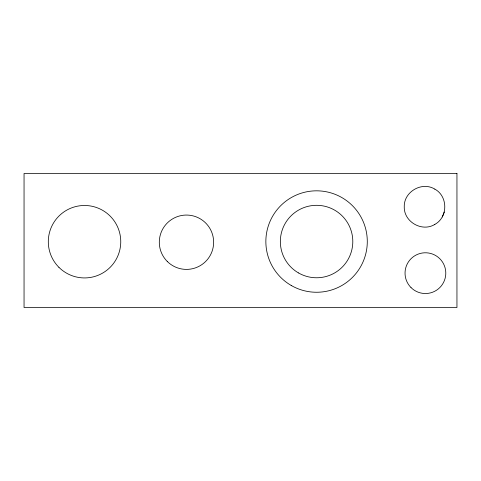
<?xml version="1.0" encoding="UTF-8"?>
<svg xmlns="http://www.w3.org/2000/svg" width="481" height="481" viewBox="0 0 481 481"><rect width="100%" height="100%" fill="white"/><g stroke="black" fill="none" stroke-linecap="round" stroke-linejoin="round"><path stroke-width="0.72" d="M434.812 224.417C448.088 217.286 448.082 196.254 434.812 189.117M442.273 216.955L444.312 212.043M434.818 224.417C421.999 232.329 403.799 221.831 404.25 206.77C403.793 191.703 422.005 181.205 434.818 189.123M456.95 173.485L24.05 173.485L24.05 307.515L456.95 307.515L456.95 173.485M291.215 285.461A50.715 50.715 0 0 0 367.292 241.54A50.715 50.715 0 0 0 291.215 197.619A50.715 50.715 0 0 0 291.215 285.461M298.46 272.913A36.225 36.225 0 0 0 352.801 241.54A36.225 36.225 0 0 0 298.46 210.167A36.225 36.225 0 0 0 298.46 272.913M167.262 261.442A27.17 27.17 0 0 0 212.716 249.26A27.17 27.17 0 0 0 179.437 215.987A27.17 27.17 0 0 0 167.262 261.442M58.916 267.322A36.225 36.225 0 0 0 119.522 251.082A36.225 36.225 0 0 0 75.156 206.716A36.225 36.225 0 0 0 58.916 267.322M411.008 287.56A20.376 20.376 0 0 0 445.099 278.427A20.376 20.376 0 0 0 420.141 253.469A20.376 20.376 0 0 0 411.008 287.56"/></g></svg>
